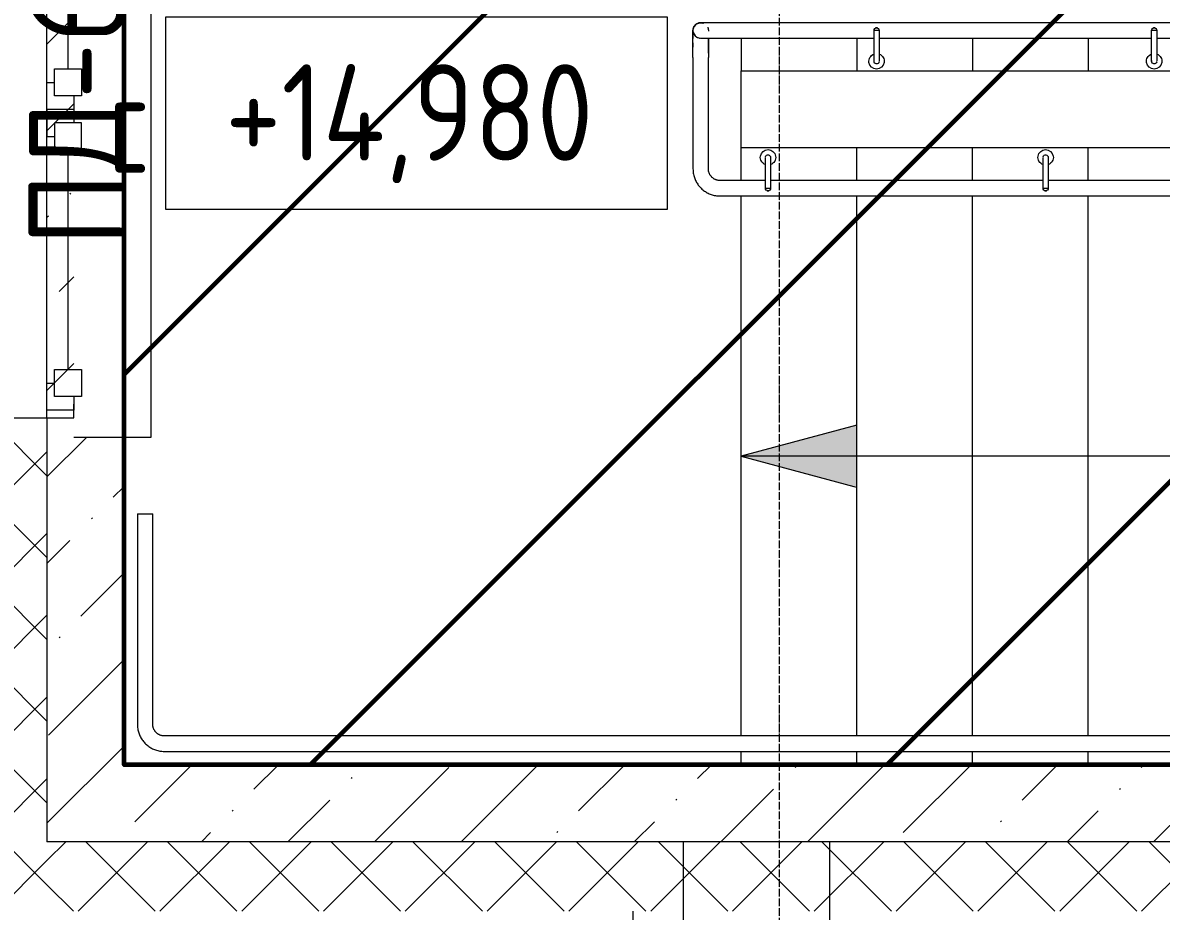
# Model space of a CAD drawing. Header units: millimetres. Extents: x -56773 to 323062, y -262288 to 76460.
# Drawn here: x -21553 to -18601, y -239489 to -237184 of the extents above; entities that cross this region are included whole.
import ezdxf

# ---------------------------------------------------------------- set-up
doc = ezdxf.new("R2010")
doc.units = ezdxf.units.MM
doc.linetypes.add('ADSK_Линия сетки', pattern=[25, 20, -2.5, 0, -2.5])
for name, color, linetype, lineweight in [('1.1) Шлифовка потолка', 5, 'Continuous', 60), ('_ Окна', 7, 'Continuous', 18), ('Аннотация', 7, 'Continuous', 20), ('Лестницы', 7, 'Continuous', 9), ('Марки окон', 7, 'Continuous', 20), ('Ограждение', 7, 'Continuous', 9), ('Окна', 7, 'Continuous', 9), ('Оси', 7, 'Continuous', 9), ('Отметки', 7, 'Continuous', 9), ('Стены внутренние', 7, 'Continuous', 18), ('Стены наружные', 7, 'Continuous', 18), ('Стены несущие', 7, 'Continuous', 30), ('Стены отделка', 7, 'Continuous', 30), ('Стены штриховка', 7, 'Continuous', 9), ('Стрелки вверх', 7, 'Continuous', 18)]:
    doc.layers.add(name, color=color, linetype=linetype, lineweight=lineweight)
doc.styles.add('GOST Common_2', font='', dxfattribs={"width": 0.9, "height": 250})
doc.styles.get('GOST Common_2').set_extended_font_data('GOST Common')
pattern_1 = [(45, (9.36, -250313.7), (84.1895, 308.69595), [396.875, -79.375, 3.353, -76.022])]
pattern_2 = [(45, (9.36, -250313.7), (-106.066, 106.066), []), (135, (9.36, -250313.7), (-106.066, -106.066), [])]

# ---------------------------------------------------------------- blocks, each defined once
blk = doc.blocks.new('ОКНО L03 _2СТ_RS - ОК-6_1600х1980h_лестничная клетка-3556673-Маркировочный 5-й')
at = {"layer": '_ Окна'}
for p, q in [((-838.1, 100), (-838.1, 30)), ((-838.1, 100), (-833.1, 100)), ((-818.1, 100), (-748.1, 100)), ((-818.1, 30), (-818.1, 100)), ((-748.1, 100), (-748.1, 80)), ((-108.1, 100), (-108.1, 80)), ((-38.1, 100), (-108.1, 100)), ((-38.1, 30), (-38.1, 100)), ((-38.1, 100), (31.9, 100)), ((-38.1, 30), (-38.1, 100)), ((31.9, 100), (31.9, 80)), ((671.9, 100), (671.9, 80)), ((741.9, 100), (671.9, 100)), ((741.9, 30), (741.9, 100)), ((761.9, 100), (756.9, 100)), ((761.9, 100), (761.9, 30)), ((-783.1, 10), (-783.1, 80)), ((-783.1, 80), (-713.1, 80)), ((-713.1, 80), (-713.1, 10)), ((-143.1, 80), (-143.1, 10)), ((-73.1, 80), (-143.1, 80)), ((-73.1, 10), (-73.1, 80)), ((-3.1, 10), (-3.1, 80)), ((-3.1, 80), (66.9, 80)), ((66.9, 80), (66.9, 10)), ((636.9, 80), (636.9, 10)), ((706.9, 80), (636.9, 80)), ((706.9, 10), (706.9, 80)), ((-838.1, 30), (-803.1, 30)), ((-783.1, 30), (-818.1, 30)), ((-713.1, 45), (-143.1, 45)), ((-38.1, 30), (-73.1, 30)), ((-3.1, 30), (-38.1, 30)), ((66.9, 45), (636.9, 45)), ((741.9, 30), (706.9, 30)), ((761.9, 30), (726.9, 30)), ((-713.1, 10), (-783.1, 10)), ((-143.1, 10), (-73.1, 10)), ((66.9, 10), (-3.1, 10)), ((636.9, 10), (706.9, 10))]:
    blk.add_line(p, q, dxfattribs=at)
blk = doc.blocks.new('Подоконник_ - ПД-6-3556680-Маркировочный 5-й')
at = {"layer": 'Окна'}
for p, q in [((-850, 0), (-850, -200)), ((850, -200), (850, 0)), ((-850, -200), (850, -200))]:
    blk.add_line(p, q, dxfattribs=at)
blk = doc.blocks.new('Отлив_ - ОЦC-V18-Маркировочный 5-й')
at = {"layer": 'Окна'}
for p, q in [((-800, 280), (-800, 0)), ((800, 280), (800, 0)), ((-800, 0), (800, 0))]:
    blk.add_line(p, q, dxfattribs=at)
blk = doc.blocks.new('Ограждение - D40 доп поручень 700-3273565-Маркировочный 5-й')
at = {"layer": 'Ограждение'}
for p, q in [((-26.7, 6.7), (-80, 6.7)), ((-80, -6.7), (-80, 6.7)), ((-80, -6.7), (-26.7, -6.7)), ((-26.7, -6.7), (-20, -6.7))]:
    blk.add_line(p, q, dxfattribs=at)
at = {"layer": 'Ограждение', "flags": 128}
for points in [[(-86.7, 0), (-86.7, 0.3), (-86.6, 0.5), (-86.6, 0.8), (-86.6, 1.1), (-86.5, 1.3), (-86.5, 1.6), (-86.4, 1.8), (-86.3, 2.1), (-86.2, 2.3), (-86.1, 2.6), (-86, 2.8), (-85.9, 3.1), (-85.8, 3.3)], [(0, 6.7), (0, 6.7), (-0.1, 6.7), (-0.2, 6.7), (-0.3, 6.7), (-0.5, 6.7), (-0.8, 6.7), (-1, 6.7), (-1.4, 6.7), (-1.7, 6.7), (-2.1, 6.7), (-2.5, 6.7), (-3, 6.7), (-3.5, 6.7), (-4.1, 6.7), (-4.7, 6.7), (-5.3, 6.7), (-5.9, 6.7), (-6.6, 6.7), (-7.3, 6.7), (-8.1, 6.7), (-8.9, 6.7), (-9.7, 6.7), (-10.5, 6.7), (-11.4, 6.7), (-12.3, 6.7), (-13.2, 6.7), (-14.1, 6.7), (-15, 6.7), (-16, 6.7), (-17, 6.7), (-18, 6.7), (-19, 6.7), (-20, 6.7), (-21.1, 6.7), (-22.1, 6.7), (-23.2, 6.7), (-24.2, 6.7), (-25.3, 6.7), (-26.4, 6.7), (-26.7, 6.7)], [(-85.9, -3.1), (-86, -2.9), (-86.1, -2.7), (-86.2, -2.4), (-86.3, -2.2), (-86.4, -1.9), (-86.5, -1.7), (-86.5, -1.4), (-86.6, -1.1), (-86.6, -0.9), (-86.6, -0.6), (-86.7, -0.3), (-86.7, -0.1), (-86.7, 0)], [(-26.7, -6.7), (-25.6, -6.7), (-24.5, -6.7), (-23.5, -6.7), (-22.4, -6.7), (-21.4, -6.7), (-20.3, -6.7), (-19.3, -6.7), (-18.3, -6.7), (-17.3, -6.7), (-16.3, -6.7), (-15.3, -6.7), (-14.4, -6.7), (-13.4, -6.7), (-12.5, -6.7), (-11.6, -6.7), (-10.7, -6.7), (-9.9, -6.7), (-9.1, -6.7), (-8.3, -6.7), (-7.5, -6.7), (-6.8, -6.7), (-6.1, -6.7), (-5.5, -6.7), (-4.8, -6.7), (-4.2, -6.7), (-3.7, -6.7), (-3.1, -6.7), (-2.7, -6.7), (-2.2, -6.7), (-1.8, -6.7), (-1.4, -6.7), (-1.1, -6.7), (-0.8, -6.7), (-0.6, -6.7), (-0.4, -6.7), (-0.2, -6.7), (-0.1, -6.7), (0, -6.7), (0, -6.7)]]:
    blk.add_lwpolyline(points, dxfattribs=at)
at = {"layer": 'Ограждение'}
for centre, radius, start, end in [((-80, 0), 6.67, 90, 180), ((0, 0), 20, 360, 160.3657), ((0, 0), 6.67, 90, 105), ((0, 0), 6.67, 285, 90), ((-80, 0), 6.67, 180, 270), ((0, 0), 20, 199.6343, 360)]:
    blk.add_arc(centre, radius, start, end, dxfattribs=at)
blk = doc.blocks.new('Ограждение - D40 доп поручень 700-3273567-Маркировочный 5-й')
at = {"layer": 'Ограждение'}
for p, q in [((-26.7, 6.7), (-80, 6.7)), ((-80, -6.7), (-80, 6.7)), ((-80, -6.7), (-26.7, -6.7)), ((-26.7, -6.7), (-20, -6.7))]:
    blk.add_line(p, q, dxfattribs=at)
at = {"layer": 'Ограждение', "flags": 128}
for points in [[(-86.7, 0), (-86.7, 0.3), (-86.6, 0.5), (-86.6, 0.8), (-86.6, 1.1), (-86.5, 1.3), (-86.5, 1.6), (-86.4, 1.8), (-86.3, 2.1), (-86.2, 2.3), (-86.1, 2.6), (-86, 2.8), (-85.9, 3.1), (-85.8, 3.3)], [(0, 6.7), (0, 6.7), (-0.1, 6.7), (-0.2, 6.7), (-0.3, 6.7), (-0.5, 6.7), (-0.8, 6.7), (-1, 6.7), (-1.4, 6.7), (-1.7, 6.7), (-2.1, 6.7), (-2.5, 6.7), (-3, 6.7), (-3.5, 6.7), (-4.1, 6.7), (-4.7, 6.7), (-5.3, 6.7), (-5.9, 6.7), (-6.6, 6.7), (-7.3, 6.7), (-8.1, 6.7), (-8.9, 6.7), (-9.7, 6.7), (-10.5, 6.7), (-11.4, 6.7), (-12.3, 6.7), (-13.2, 6.7), (-14.1, 6.7), (-15, 6.7), (-16, 6.7), (-17, 6.7), (-18, 6.7), (-19, 6.7), (-20, 6.7), (-21.1, 6.7), (-22.1, 6.7), (-23.2, 6.7), (-24.2, 6.7), (-25.3, 6.7), (-26.4, 6.7), (-26.7, 6.7)], [(-85.9, -3.1), (-86, -2.9), (-86.1, -2.7), (-86.2, -2.4), (-86.3, -2.2), (-86.4, -1.9), (-86.5, -1.7), (-86.5, -1.4), (-86.6, -1.1), (-86.6, -0.9), (-86.6, -0.6), (-86.7, -0.3), (-86.7, -0.1), (-86.7, 0)], [(-26.7, -6.7), (-25.6, -6.7), (-24.5, -6.7), (-23.5, -6.7), (-22.4, -6.7), (-21.4, -6.7), (-20.3, -6.7), (-19.3, -6.7), (-18.3, -6.7), (-17.3, -6.7), (-16.3, -6.7), (-15.3, -6.7), (-14.4, -6.7), (-13.4, -6.7), (-12.5, -6.7), (-11.6, -6.7), (-10.7, -6.7), (-9.9, -6.7), (-9.1, -6.7), (-8.3, -6.7), (-7.5, -6.7), (-6.8, -6.7), (-6.1, -6.7), (-5.5, -6.7), (-4.8, -6.7), (-4.2, -6.7), (-3.7, -6.7), (-3.1, -6.7), (-2.7, -6.7), (-2.2, -6.7), (-1.8, -6.7), (-1.4, -6.7), (-1.1, -6.7), (-0.8, -6.7), (-0.6, -6.7), (-0.4, -6.7), (-0.2, -6.7), (-0.1, -6.7), (0, -6.7), (0, -6.7)]]:
    blk.add_lwpolyline(points, dxfattribs=at)
at = {"layer": 'Ограждение'}
for centre, radius, start, end in [((-80, 0), 6.67, 90, 180), ((0, 0), 20, 360, 160.3657), ((0, 0), 6.67, 90, 105), ((0, 0), 6.67, 285, 90), ((-80, 0), 6.67, 180, 270), ((0, 0), 20, 199.6343, 360)]:
    blk.add_arc(centre, radius, start, end, dxfattribs=at)
blk = doc.blocks.new('Ограждение - D40 доп поручень 700-3273607-Маркировочный 5-й')
at = {"layer": 'Ограждение'}
for p, q in [((-26.7, 6.7), (-80, 6.7)), ((-80, -6.7), (-80, 6.7)), ((-80, -6.7), (-26.7, -6.7)), ((-26.7, -6.7), (-20, -6.7))]:
    blk.add_line(p, q, dxfattribs=at)
at = {"layer": 'Ограждение', "flags": 128}
for points in [[(-86.7, 0), (-86.7, 0.3), (-86.6, 0.5), (-86.6, 0.8), (-86.6, 1.1), (-86.5, 1.3), (-86.5, 1.6), (-86.4, 1.8), (-86.3, 2.1), (-86.2, 2.3), (-86.1, 2.6), (-86, 2.8), (-85.9, 3.1), (-85.8, 3.3)], [(-85.9, -3.1), (-86, -2.9), (-86.1, -2.7), (-86.2, -2.4), (-86.3, -2.2), (-86.4, -1.9), (-86.5, -1.7), (-86.5, -1.4), (-86.6, -1.1), (-86.6, -0.9), (-86.6, -0.6), (-86.7, -0.3), (-86.7, -0.1), (-86.7, 0)], [(0, 6.7), (0, 6.7), (-0.1, 6.7), (-0.2, 6.7), (-0.3, 6.7), (-0.5, 6.7), (-0.8, 6.7), (-1, 6.7), (-1.4, 6.7), (-1.7, 6.7), (-2.1, 6.7), (-2.5, 6.7), (-3, 6.7), (-3.5, 6.7), (-4.1, 6.7), (-4.7, 6.7), (-5.3, 6.7), (-5.9, 6.7), (-6.6, 6.7), (-7.3, 6.7), (-8.1, 6.7), (-8.9, 6.7), (-9.7, 6.7), (-10.5, 6.7), (-11.4, 6.7), (-12.3, 6.7), (-13.2, 6.7), (-14.1, 6.7), (-15, 6.7), (-16, 6.7), (-17, 6.7), (-18, 6.7), (-19, 6.7), (-20, 6.7), (-21.1, 6.7), (-22.1, 6.7), (-23.2, 6.7), (-24.2, 6.7), (-25.3, 6.7), (-26.4, 6.7), (-26.7, 6.7)], [(-26.7, -6.7), (-25.6, -6.7), (-24.5, -6.7), (-23.5, -6.7), (-22.4, -6.7), (-21.4, -6.7), (-20.3, -6.7), (-19.3, -6.7), (-18.3, -6.7), (-17.3, -6.7), (-16.3, -6.7), (-15.3, -6.7), (-14.4, -6.7), (-13.4, -6.7), (-12.5, -6.7), (-11.6, -6.7), (-10.7, -6.7), (-9.9, -6.7), (-9.1, -6.7), (-8.3, -6.7), (-7.5, -6.7), (-6.8, -6.7), (-6.1, -6.7), (-5.5, -6.7), (-4.8, -6.7), (-4.2, -6.7), (-3.7, -6.7), (-3.1, -6.7), (-2.7, -6.7), (-2.2, -6.7), (-1.8, -6.7), (-1.4, -6.7), (-1.1, -6.7), (-0.8, -6.7), (-0.6, -6.7), (-0.4, -6.7), (-0.2, -6.7), (-0.1, -6.7), (0, -6.7), (0, -6.7)]]:
    blk.add_lwpolyline(points, dxfattribs=at)
at = {"layer": 'Ограждение'}
for centre, radius, start, end in [((-80, 0), 6.67, 90, 180), ((0, 0), 20, 360, 160.3657), ((0, 0), 6.67, 90, 105), ((0, 0), 6.67, 285, 90), ((-80, 0), 6.67, 180, 270), ((0, 0), 20, 199.6343, 360)]:
    blk.add_arc(centre, radius, start, end, dxfattribs=at)
blk = doc.blocks.new('Ограждение - D40 доп поручень 700-3273609-Маркировочный 5-й')
at = {"layer": 'Ограждение'}
for p, q in [((-26.7, 6.7), (-80, 6.7)), ((-80, -6.7), (-80, 6.7)), ((-80, -6.7), (-26.7, -6.7)), ((-26.7, -6.7), (-20, -6.7))]:
    blk.add_line(p, q, dxfattribs=at)
at = {"layer": 'Ограждение', "flags": 128}
for points in [[(-86.7, 0), (-86.7, 0.3), (-86.6, 0.5), (-86.6, 0.8), (-86.6, 1.1), (-86.5, 1.3), (-86.5, 1.6), (-86.4, 1.8), (-86.3, 2.1), (-86.2, 2.3), (-86.1, 2.6), (-86, 2.8), (-85.9, 3.1), (-85.8, 3.3)], [(0, 6.7), (0, 6.7), (-0.1, 6.7), (-0.2, 6.7), (-0.3, 6.7), (-0.5, 6.7), (-0.8, 6.7), (-1, 6.7), (-1.4, 6.7), (-1.7, 6.7), (-2.1, 6.7), (-2.5, 6.7), (-3, 6.7), (-3.5, 6.7), (-4.1, 6.7), (-4.7, 6.7), (-5.3, 6.7), (-5.9, 6.7), (-6.6, 6.7), (-7.3, 6.7), (-8.1, 6.7), (-8.9, 6.7), (-9.7, 6.7), (-10.5, 6.7), (-11.4, 6.7), (-12.3, 6.7), (-13.2, 6.7), (-14.1, 6.7), (-15, 6.7), (-16, 6.7), (-17, 6.7), (-18, 6.7), (-19, 6.7), (-20, 6.7), (-21.1, 6.7), (-22.1, 6.7), (-23.2, 6.7), (-24.2, 6.7), (-25.3, 6.7), (-26.4, 6.7), (-26.7, 6.7)], [(-85.9, -3.1), (-86, -2.9), (-86.1, -2.7), (-86.2, -2.4), (-86.3, -2.2), (-86.4, -1.9), (-86.5, -1.7), (-86.5, -1.4), (-86.6, -1.1), (-86.6, -0.9), (-86.6, -0.6), (-86.7, -0.3), (-86.7, -0.1), (-86.7, 0)], [(-26.7, -6.7), (-25.6, -6.7), (-24.5, -6.7), (-23.5, -6.7), (-22.4, -6.7), (-21.4, -6.7), (-20.3, -6.7), (-19.3, -6.7), (-18.3, -6.7), (-17.3, -6.7), (-16.3, -6.7), (-15.3, -6.7), (-14.4, -6.7), (-13.4, -6.7), (-12.5, -6.7), (-11.6, -6.7), (-10.7, -6.7), (-9.9, -6.7), (-9.1, -6.7), (-8.3, -6.7), (-7.5, -6.7), (-6.8, -6.7), (-6.1, -6.7), (-5.5, -6.7), (-4.8, -6.7), (-4.2, -6.7), (-3.7, -6.7), (-3.1, -6.7), (-2.7, -6.7), (-2.2, -6.7), (-1.8, -6.7), (-1.4, -6.7), (-1.1, -6.7), (-0.8, -6.7), (-0.6, -6.7), (-0.4, -6.7), (-0.2, -6.7), (-0.1, -6.7), (0, -6.7), (0, -6.7)]]:
    blk.add_lwpolyline(points, dxfattribs=at)
at = {"layer": 'Ограждение'}
for centre, radius, start, end in [((-80, 0), 6.67, 90, 180), ((0, 0), 20, 360, 160.3657), ((0, 0), 6.67, 90, 105), ((0, 0), 6.67, 285, 90), ((-80, 0), 6.67, 180, 270), ((0, 0), 20, 199.6343, 360)]:
    blk.add_arc(centre, radius, start, end, dxfattribs=at)
blk = doc.blocks.new('Ограждение - Ограждение-3273453-Маркировочный 5-й')
at = {"extrusion": (0, 0, -1), "zscale": -1}
for name, p, rotation in [('Ограждение - D40 доп поручень 700-3273607-Маркировочный 5-й', (19348.4, 13029.6), 270.0000000000002), ('Ограждение - D40 доп поручень 700-3273609-Маркировочный 5-й', (18628.4, 13029.6), 270.0000000000002), ('Ограждение - D40 доп поручень 700-3273567-Маркировочный 5-й', (19630, 12780.4), 90.00000000000021), ('Ограждение - D40 доп поручень 700-3273565-Маркировочный 5-й', (18910, 12780.4), 90.00000000000021)]:
    blk.add_blockref(name, p, dxfattribs=dict(at, rotation=rotation))
blk = doc.blocks.new('Тип верхнего поручня - Верхний поручень_Внутренний_-3273469-Маркировочный 5-й')
at = {"layer": 'Ограждение'}
for p, q in [((-16218.3, 13129.6), (-19789.4, 13129.6)), ((-19789.4, 13089.6), (-19354.8, 13089.6)), ((-19342, 13089.6), (-18634.8, 13089.6)), ((-18622, 13089.6), (-17914.8, 13089.6)), ((-19824.6, 13039.6), (-19824.6, 12750.4)), ((-19784.6, 12750.4), (-19784.6, 13039.6)), ((-19713.2, 12720.4), (-19754.6, 12720.4)), ((-19636.4, 12720.4), (-19698.4, 12720.4)), ((-18916.4, 12720.4), (-19623.6, 12720.4)), ((-18196.4, 12720.4), (-18903.6, 12720.4)), ((-19754.6, 12680.4), (-19713.2, 12680.4)), ((-19698.4, 12680.4), (-16121.3, 12680.4))]:
    blk.add_line(p, q, dxfattribs=at)
at = {"layer": 'Ограждение', "flags": 128}
for points in [[(-19824.6, 13109.6), (-19824.6, 13110.4), (-19824.5, 13111.2), (-19824.5, 13112), (-19824.3, 13112.8), (-19824.2, 13113.5), (-19824, 13114.3), (-19823.8, 13115.1), (-19823.6, 13115.9), (-19823.3, 13116.6), (-19823, 13117.4), (-19822.7, 13118.1), (-19822.3, 13118.8), (-19822, 13119.5), (-19821.5, 13120.2), (-19821.1, 13120.9), (-19820.6, 13121.5), (-19820.2, 13122.1), (-19819.6, 13122.8), (-19819.1, 13123.3), (-19818.5, 13123.9), (-19817.9, 13124.5), (-19817.3, 13125), (-19816.7, 13125.5), (-19816.1, 13126), (-19815.4, 13126.4), (-19814.7, 13126.8), (-19814, 13127.2), (-19813.3, 13127.6), (-19812.6, 13127.9), (-19811.8, 13128.2), (-19811.1, 13128.5), (-19810.3, 13128.7), (-19809.6, 13128.9), (-19808.8, 13129.1), (-19808, 13129.3), (-19807.2, 13129.4), (-19806.4, 13129.5), (-19805.6, 13129.5), (-19804.8, 13129.6), (-19804, 13129.6), (-19803.2, 13129.5), (-19802.4, 13129.4), (-19801.6, 13129.3), (-19800.8, 13129.2), (-19800.1, 13129), (-19799.3, 13128.8), (-19798.5, 13128.6), (-19797.8, 13128.4), (-19797, 13128.1)], [(-19824.6, 13039.6), (-19824.6, 13042.4), (-19824.6, 13045.2), (-19824.6, 13047.9), (-19824.6, 13050.7), (-19824.6, 13053.5), (-19824.6, 13056.2), (-19824.6, 13058.9), (-19824.6, 13061.6), (-19824.6, 13064.2), (-19824.6, 13066.8), (-19824.6, 13069.4), (-19824.6, 13071.9), (-19824.6, 13074.4), (-19824.6, 13076.8), (-19824.6, 13079.1), (-19824.6, 13081.4), (-19824.6, 13083.6), (-19824.6, 13085.7), (-19824.6, 13087.8), (-19824.6, 13089.8), (-19824.6, 13091.7), (-19824.6, 13093.5), (-19824.6, 13095.3), (-19824.6, 13096.9), (-19824.6, 13098.5), (-19824.6, 13099.9), (-19824.6, 13101.3), (-19824.6, 13102.6), (-19824.6, 13103.7), (-19824.6, 13104.8), (-19824.6, 13105.8), (-19824.6, 13106.6), (-19824.6, 13107.4), (-19824.6, 13108), (-19824.6, 13108.6), (-19824.6, 13109), (-19824.6, 13109.3), (-19824.6, 13109.5), (-19824.6, 13109.6), (-19824.6, 13109.6)], [(-19789.4, 13129.6), (-19790.4, 13129.6), (-19791.4, 13129.6), (-19792.4, 13129.6), (-19793.4, 13129.6), (-19794.3, 13129.6), (-19795.2, 13129.6), (-19796, 13129.6), (-19796.8, 13129.6), (-19797.6, 13129.6), (-19798.4, 13129.6), (-19799.1, 13129.6), (-19799.8, 13129.6), (-19800.4, 13129.6), (-19801, 13129.6), (-19801.5, 13129.6), (-19802.1, 13129.6), (-19802.5, 13129.6), (-19802.9, 13129.6), (-19803.3, 13129.6), (-19803.6, 13129.6), (-19803.9, 13129.6), (-19804.1, 13129.6), (-19804.3, 13129.6), (-19804.5, 13129.6), (-19804.6, 13129.6), (-19804.6, 13129.6), (-19804.6, 13129.6)], [(-19786.4, 13117.8), (-19786, 13117), (-19785.8, 13116.3), (-19785.5, 13115.5), (-19785.3, 13114.7), (-19785.1, 13114), (-19784.9, 13113.2), (-19784.8, 13112.4), (-19784.7, 13111.6), (-19784.6, 13110.8), (-19784.6, 13110)], [(-19784.6, 13109.5), (-19784.6, 13109.3), (-19784.6, 13109.1), (-19784.6, 13108.7), (-19784.6, 13108.2), (-19784.6, 13107.6)], [(-19804.6, 13089.6), (-19804.6, 13089.6), (-19804.5, 13089.6), (-19804.4, 13089.6), (-19804.2, 13089.6), (-19804, 13089.6), (-19803.7, 13089.6), (-19803.4, 13089.6), (-19803.1, 13089.6), (-19802.7, 13089.6), (-19802.2, 13089.6), (-19801.7, 13089.6), (-19801.2, 13089.6), (-19800.6, 13089.6), (-19800, 13089.6), (-19799.4, 13089.6), (-19798.7, 13089.6), (-19797.9, 13089.6), (-19797.2, 13089.6), (-19796.3, 13089.6), (-19795.5, 13089.6), (-19794.6, 13089.6), (-19793.7, 13089.6), (-19792.8, 13089.6), (-19791.8, 13089.6), (-19790.8, 13089.6), (-19789.8, 13089.6), (-19789.4, 13089.6)], [(-19784.6, 13089.6), (-19784.6, 13088.3), (-19784.6, 13086.3), (-19784.6, 13084.2), (-19784.6, 13082), (-19784.6, 13079.7), (-19784.6, 13077.4), (-19784.6, 13075), (-19784.6, 13072.6), (-19784.6, 13070.1), (-19784.6, 13067.5), (-19784.6, 13064.9), (-19784.6, 13062.3), (-19784.6, 13059.6), (-19784.6, 13056.9), (-19784.6, 13054.2), (-19784.6, 13051.5), (-19784.6, 13048.7), (-19784.6, 13045.9), (-19784.6, 13043.1), (-19784.6, 13040.3), (-19784.6, 13039.6)], [(-19824.6, 12750.4), (-19824.5, 12747.6), (-19824.4, 12744.8), (-19824.1, 12742), (-19823.7, 12739.2), (-19823.2, 12736.5), (-19822.6, 12733.7), (-19821.9, 12731), (-19821, 12728.3), (-19820.1, 12725.7), (-19819.1, 12723.1), (-19817.9, 12720.6), (-19816.7, 12718), (-19815.3, 12715.6), (-19813.9, 12713.2), (-19812.4, 12710.8), (-19810.7, 12708.6), (-19809, 12706.4), (-19807.2, 12704.2), (-19805.3, 12702.1), (-19803.4, 12700.2), (-19801.3, 12698.2), (-19799.2, 12696.4), (-19797, 12694.7), (-19794.7, 12693), (-19792.4, 12691.5), (-19790, 12690), (-19787.6, 12688.6), (-19785.1, 12687.4), (-19782.6, 12686.2), (-19780, 12685.1), (-19777.3, 12684.2), (-19774.7, 12683.3), (-19772, 12682.6), (-19769.2, 12681.9), (-19766.5, 12681.4), (-19763.7, 12681), (-19760.9, 12680.7), (-19758.2, 12680.5), (-19755.4, 12680.4), (-19754.6, 12680.4)], [(-19754.6, 12720.4), (-19755.8, 12720.4), (-19757, 12720.5), (-19758.2, 12720.6), (-19759.4, 12720.8), (-19760.6, 12721), (-19761.7, 12721.2), (-19762.9, 12721.5), (-19764, 12721.9), (-19765.2, 12722.3), (-19766.3, 12722.7), (-19767.4, 12723.2), (-19768.5, 12723.8), (-19769.5, 12724.3), (-19770.5, 12725), (-19771.5, 12725.6), (-19772.5, 12726.3), (-19773.5, 12727), (-19774.4, 12727.8), (-19775.3, 12728.6), (-19776.1, 12729.5), (-19776.9, 12730.3), (-19777.7, 12731.3), (-19778.5, 12732.2), (-19779.2, 12733.2), (-19779.8, 12734.2), (-19780.5, 12735.2), (-19781.1, 12736.2), (-19781.6, 12737.3), (-19782.1, 12738.4), (-19782.6, 12739.5), (-19783, 12740.6), (-19783.3, 12741.8), (-19783.7, 12742.9), (-19783.9, 12744.1), (-19784.2, 12745.3), (-19784.3, 12746.5), (-19784.5, 12747.6), (-19784.6, 12748.8), (-19784.6, 12750), (-19784.6, 12750.4)], [(-19698.4, 12720.4), (-19699.4, 12720.4), (-19700.5, 12720.4), (-19701.6, 12720.4), (-19702.7, 12720.4), (-19703.9, 12720.4), (-19705, 12720.4), (-19706.2, 12720.4), (-19707.4, 12720.4), (-19708.5, 12720.4), (-19709.7, 12720.4), (-19710.9, 12720.4), (-19712.1, 12720.4), (-19713.2, 12720.4)], [(-19713.2, 12680.4), (-19712, 12680.4), (-19710.8, 12680.4), (-19709.6, 12680.4), (-19708.4, 12680.4), (-19707.2, 12680.4), (-19706.1, 12680.4), (-19704.9, 12680.4), (-19703.7, 12680.4), (-19702.6, 12680.4), (-19701.5, 12680.4), (-19700.4, 12680.4), (-19699.3, 12680.4), (-19698.4, 12680.4)]]:
    blk.add_lwpolyline(points, dxfattribs=at)
at = {"layer": 'Ограждение'}
for start, end in [(150, 270), (171.6628, 180), (180, 188.9189), (150, 170.0063), (90, 147.9753), (130.7288, 148.0407), (113.3099, 126.6713), (81.8551, 110.2323), (96.6424, 100), (83.6587, 90), (80, 83.356), (195, 278.1453), (260, 263.356), (270, 276.3439), (276.6424, 280)]:
    blk.add_arc((-19804.6, 13109.6), 20, start, end, dxfattribs=at)
blk = doc.blocks.new('Тип перил - Перила_Внутренний_-3273494-Маркировочный 5-й')
at = {"layer": 'Ограждение'}
for p, q in [((-19824.6, 13109.6), (-19824.6, 13089.1)), ((-19789.4, 13129.6), (-19804.6, 13129.6)), ((-19784.6, 13050.4), (-19784.6, 13089.6)), ((-19824.6, 13077.7), (-19824.6, 13066.4))]:
    blk.add_line(p, q, dxfattribs=at)
at = {"layer": 'Ограждение', "flags": 128}
for points in [[(-19824.6, 12750.4), (-19824.5, 12747.6), (-19824.4, 12744.8), (-19824.1, 12742), (-19823.7, 12739.2), (-19823.2, 12736.5), (-19822.6, 12733.7), (-19821.9, 12731), (-19821, 12728.3), (-19820.1, 12725.7), (-19819.1, 12723.1)], [(-19818.7, 12722.2), (-19817.9, 12720.6), (-19816.7, 12718), (-19815.3, 12715.6), (-19813.9, 12713.2), (-19812.4, 12710.8), (-19810.7, 12708.6), (-19809, 12706.4), (-19807.2, 12704.2), (-19805.3, 12702.1), (-19803.4, 12700.2), (-19801.3, 12698.2), (-19799.2, 12696.4), (-19797, 12694.7), (-19794.7, 12693), (-19792.4, 12691.5), (-19790, 12690), (-19787.6, 12688.6), (-19785.1, 12687.4), (-19782.6, 12686.2), (-19780, 12685.1), (-19777.3, 12684.2), (-19774.7, 12683.3), (-19772, 12682.6), (-19769.2, 12681.9), (-19766.5, 12681.4), (-19763.7, 12681), (-19760.9, 12680.7), (-19758.2, 12680.5), (-19755.4, 12680.4)], [(-19698.4, 12720.4), (-19699.4, 12720.4), (-19700.5, 12720.4), (-19701.6, 12720.4), (-19702.7, 12720.4), (-19703.9, 12720.4), (-19705, 12720.4), (-19706.2, 12720.4), (-19707.4, 12720.4), (-19708.5, 12720.4), (-19709.7, 12720.4), (-19710.9, 12720.4), (-19712.1, 12720.4)], [(-19713.2, 12680.4), (-19712, 12680.4), (-19710.8, 12680.4), (-19709.6, 12680.4), (-19708.4, 12680.4), (-19707.2, 12680.4), (-19706.1, 12680.4), (-19704.9, 12680.4), (-19703.7, 12680.4), (-19702.6, 12680.4), (-19701.5, 12680.4), (-19700.4, 12680.4), (-19699.3, 12680.4), (-19698.4, 12680.4)]]:
    blk.add_lwpolyline(points, dxfattribs=at)
blk = doc.blocks.new('Тип перил - Перила_Внутренний_-3273837-Маркировочный 5-й')
at = {"layer": 'Ограждение'}
for p, q in [((-21265.4, 11855.9), (-21265.4, 11309.6)), ((-21265.4, 11855.9), (-21225.4, 11855.9)), ((-21225.4, 11309.6), (-21225.4, 11855.9)), ((-19713.2, 11279.6), (-21195.4, 11279.6)), ((-15800, 11279.6), (-19698.4, 11279.6)), ((-21195.4, 11239.6), (-19713.2, 11239.6)), ((-19698.4, 11239.6), (-15800, 11239.6))]:
    blk.add_line(p, q, dxfattribs=at)
at = {"layer": 'Ограждение', "flags": 128}
for points in [[(-21265.4, 11309.6), (-21265.3, 11306.8), (-21265.2, 11304), (-21264.9, 11301.2), (-21264.5, 11298.4), (-21264, 11295.7), (-21263.4, 11292.9), (-21262.7, 11290.2), (-21261.8, 11287.5), (-21260.9, 11284.9), (-21259.9, 11282.3), (-21258.7, 11279.8), (-21257.5, 11277.2), (-21256.1, 11274.8), (-21254.7, 11272.4), (-21253.2, 11270), (-21251.5, 11267.8), (-21249.8, 11265.6), (-21248, 11263.4), (-21246.1, 11261.3), (-21244.2, 11259.4), (-21242.1, 11257.4), (-21240, 11255.6), (-21237.8, 11253.9), (-21235.5, 11252.2), (-21233.2, 11250.7), (-21230.8, 11249.2), (-21228.4, 11247.8), (-21225.9, 11246.6), (-21223.4, 11245.4), (-21220.8, 11244.3), (-21218.1, 11243.4), (-21215.5, 11242.5), (-21212.8, 11241.8), (-21210, 11241.1), (-21207.3, 11240.6), (-21204.5, 11240.2), (-21201.7, 11239.9), (-21199, 11239.7), (-21196.2, 11239.6), (-21195.4, 11239.6)], [(-21195.4, 11279.6), (-21196.6, 11279.6), (-21197.8, 11279.7), (-21199, 11279.8), (-21200.2, 11280), (-21201.4, 11280.2), (-21202.5, 11280.4), (-21203.7, 11280.7), (-21204.8, 11281.1), (-21206, 11281.5), (-21207.1, 11281.9), (-21208.2, 11282.4), (-21209.3, 11283), (-21210.3, 11283.5), (-21211.3, 11284.2), (-21212.3, 11284.8), (-21213.3, 11285.5), (-21214.3, 11286.2), (-21215.2, 11287), (-21216.1, 11287.8), (-21216.9, 11288.7), (-21217.7, 11289.5), (-21218.5, 11290.5), (-21219.3, 11291.4), (-21220, 11292.4), (-21220.6, 11293.4), (-21221.3, 11294.4), (-21221.9, 11295.4), (-21222.4, 11296.5), (-21222.9, 11297.6), (-21223.4, 11298.7), (-21223.8, 11299.8), (-21224.1, 11301), (-21224.5, 11302.1), (-21224.7, 11303.3), (-21225, 11304.5), (-21225.1, 11305.7), (-21225.3, 11306.8), (-21225.4, 11308), (-21225.4, 11309.2), (-21225.4, 11309.6)], [(-19698.4, 11279.6), (-19699.4, 11279.6), (-19700.5, 11279.6), (-19701.6, 11279.6), (-19702.7, 11279.6), (-19703.9, 11279.6), (-19705, 11279.6), (-19706.2, 11279.6), (-19707.4, 11279.6), (-19708.5, 11279.6), (-19709.7, 11279.6), (-19710.9, 11279.6), (-19712.1, 11279.6), (-19713.2, 11279.6)], [(-19713.2, 11239.6), (-19712, 11239.6), (-19710.8, 11239.6), (-19709.6, 11239.6), (-19708.4, 11239.6), (-19707.2, 11239.6), (-19706.1, 11239.6), (-19704.9, 11239.6), (-19703.7, 11239.6), (-19702.6, 11239.6), (-19701.5, 11239.6), (-19700.4, 11239.6), (-19699.3, 11239.6), (-19698.4, 11239.6)]]:
    blk.add_lwpolyline(points, dxfattribs=at)
blk = doc.blocks.new('Тип перил - Перила_Внутренний_-3274079-Маркировочный 5-й')
at = {"layer": 'Ограждение', "flags": 128}
for points in [[(-21265.4, 11309.6), (-21265.3, 11306.8), (-21265.2, 11304), (-21264.9, 11301.2), (-21264.5, 11298.4), (-21264, 11295.7), (-21263.4, 11292.9), (-21262.7, 11290.2), (-21261.8, 11287.5), (-21260.9, 11284.9), (-21259.9, 11282.3), (-21258.7, 11279.8), (-21257.5, 11277.2), (-21256.1, 11274.8), (-21254.7, 11272.4), (-21253.2, 11270), (-21251.5, 11267.8), (-21249.8, 11265.6), (-21248, 11263.4), (-21246.1, 11261.3), (-21244.2, 11259.4), (-21242.1, 11257.4), (-21240, 11255.6), (-21237.8, 11253.9), (-21235.5, 11252.2), (-21233.2, 11250.7), (-21230.8, 11249.2), (-21228.4, 11247.8), (-21225.9, 11246.6), (-21223.4, 11245.4), (-21220.8, 11244.3), (-21218.1, 11243.4), (-21215.5, 11242.5), (-21212.8, 11241.8), (-21210, 11241.1), (-21207.3, 11240.6), (-21204.5, 11240.2), (-21201.7, 11239.9), (-21199, 11239.7), (-21196.2, 11239.6)], [(-19698.4, 11279.6), (-19699.4, 11279.6), (-19700.5, 11279.6), (-19701.6, 11279.6), (-19702.7, 11279.6), (-19703.9, 11279.6), (-19705, 11279.6), (-19706.2, 11279.6), (-19707.4, 11279.6), (-19708.5, 11279.6), (-19709.7, 11279.6), (-19710.9, 11279.6), (-19712.1, 11279.6)], [(-19713.2, 11239.6), (-19712, 11239.6), (-19710.8, 11239.6), (-19709.6, 11239.6), (-19708.4, 11239.6), (-19707.2, 11239.6), (-19706.1, 11239.6), (-19704.9, 11239.6), (-19703.7, 11239.6), (-19702.6, 11239.6), (-19701.5, 11239.6), (-19700.4, 11239.6), (-19699.3, 11239.6), (-19698.4, 11239.6)]]:
    blk.add_lwpolyline(points, dxfattribs=at)
blk = doc.blocks.new('Высотные отметки - Рамка-12095-Маркировочный 5-й')
at = {"layer": 'Аннотация', "lineweight": 20}
for p, q in [((-6.5, 0), (-6.5, 5)), ((-6.5, 5), (6.5, 5)), ((6.5, 5), (6.5, 0)), ((6.5, 0), (-6.5, 0))]:
    blk.add_line(p, q, dxfattribs=at)

msp = doc.modelspace()

# ---------------------------------------------------------------- hatches: boundary and pattern name
at = {"layer": '1.1) Шлифовка потолка', "transparency": 33554687}
h = msp.add_hatch(dxfattribs=at)
h.set_pattern_fill('ANSI31', color=5, scale=333)
h.paths.add_polyline_path([(-21290.6385, -235708.7359), (-13090.6385, -235708.7359), (-13090.6385, -239108.7359), (-21290.6385, -239108.7359)])
at = {"layer": 'Стены наружные', "lineweight": 9}
h = msp.add_hatch(dxfattribs=at)
h.set_pattern_fill('FP_4', color=256, style=0, pattern_type=2)
h.set_pattern_definition(pattern_2)
h.paths.add_polyline_path([(-21564.3503, -239488.7359), (-21490.6385, -239488.7359), (-21490.6385, -238457.8267), (-21670.6385, -238457.8267), (-21670.6385, -239488.7359)])
h.paths.add_polyline_path([(-21490.6385, -236395.9282), (-21490.6385, -235508.7359), (-21670.6385, -235508.7359), (-21670.6385, -236395.9282), (-21564.3503, -236395.9282)])
h = msp.add_hatch(dxfattribs=at)
h.set_pattern_fill('FP_2', color=256, style=0, pattern_type=2)
h.set_pattern_definition(pattern_1)
h.paths.add_polyline_path([(-21490.6385, -239308.7359), (-21290.6385, -239308.7359), (-21290.6385, -238457.8267), (-21490.6385, -238457.8267), (-21490.6385, -239262.6289)])
h.paths.add_polyline_path([(-21383.8611, -236395.9282), (-21290.6385, -236395.9282), (-21290.6385, -235708.7359), (-21490.6385, -235708.7359), (-21490.6385, -236395.9282)])
h = msp.add_hatch(dxfattribs=at)
h.set_pattern_fill('FP_4', color=256, style=0, pattern_type=2)
h.set_pattern_definition(pattern_2)
h.paths.add_polyline_path([(-21564.3503, -238457.8267), (-21490.6385, -238457.8267), (-21490.6385, -238208.7359), (-21670.6385, -238208.7359), (-21670.6385, -238457.8267)])
h.paths.add_polyline_path([(-21490.6385, -236608.7359), (-21490.6385, -236395.9282), (-21670.6385, -236395.9282), (-21670.6385, -236608.7359), (-21564.3503, -236608.7359)])
h = msp.add_hatch(dxfattribs=at)
h.set_pattern_fill('FP_3', color=256, style=0, pattern_type=2)
h.set_pattern_definition([(45, (9.36, -250313.7), (84.1903, 308.6967), [396.875, -79.375, 3.353, -76.022])])
h.paths.add_polyline_path([(-21383.8611, -238457.8267), (-21290.6385, -238457.8267), (-21290.6385, -238258.7359), (-21420.6385, -238258.7359), (-21420.6385, -236558.7359), (-21290.6385, -236558.7359), (-21290.6385, -236395.9282), (-21490.6385, -236395.9282), (-21490.6385, -238457.8267)])
h = msp.add_hatch(dxfattribs=at)
h.set_pattern_fill('FP_2', color=256, style=0, pattern_type=2)
h.set_pattern_definition(pattern_1)
h.paths.add_polyline_path([(-13090.6385, -239308.7359), (-13090.6385, -239108.7359), (-21290.6385, -239108.7359), (-21290.6385, -239308.7359), (-14315.2247, -239308.7359), (-14313.575, -239299.3402), (-14310.1828, -239293.4909), (-14305.3726, -239288.7995), (-14299.9045, -239285.7457), (-14295.2757, -239284.3464), (-14290.6385, -239283.7359), (-14281.3477, -239285.7559), (-14275.7969, -239288.8821), (-14271.186, -239293.3713), (-14267.7176, -239299.3026), (-14266.3801, -239303.8945), (-14265.6385, -239308.7359), (-13615.2247, -239308.7359), (-13613.575, -239299.3402), (-13610.1828, -239293.4909), (-13605.3726, -239288.7995), (-13599.9045, -239285.7457), (-13595.2757, -239284.3464), (-13590.4769, -239283.7572), (-13581.3477, -239285.7559), (-13575.7969, -239288.8821), (-13571.186, -239293.3713), (-13567.7176, -239299.3026), (-13566.3801, -239303.8945), (-13565.6385, -239308.7359), (-13261.8473, -239308.7359)])
h = msp.add_hatch(dxfattribs=at)
h.set_pattern_fill('FP_4', color=256, style=0, pattern_type=2)
h.set_pattern_definition(pattern_2)
h.paths.add_polyline_path([(-21490.6385, -239488.7359), (-14315.6385, -239488.7359), (-14315.6385, -239308.7359), (-21490.6385, -239308.7359)])
h.paths.add_polyline_path([(-12710.6385, -239488.7359), (-12710.6385, -239308.7359), (-13565.6385, -239308.7359), (-13565.6109, -239488.7359), (-12900.869, -239488.7359)])
h.paths.add_polyline_path([(-14254.5379, -239488.7359), (-13615.6385, -239488.7359), (-13615.6385, -239455.7359), (-14265.6385, -239455.7359), (-14265.6385, -239488.7359), (-14262.9643, -239488.7359)])
h.paths.add_polyline_path([(-14254.5379, -239425.7359), (-13615.6385, -239425.7359), (-13615.6385, -239363.7359), (-14265.6385, -239363.7359), (-14265.6385, -239425.7359)])
h.paths.add_polyline_path([(-13615.6385, -239333.7359), (-13615.6385, -239308.7359), (-14265.6385, -239308.7359), (-14265.6385, -239333.7359), (-13622.8257, -239333.7359)])
at = {"layer": 'Стрелки вверх'}
msp.add_hatch(color=256, dxfattribs=at).paths.add_polyline_path([(-19390.6385, -238389.1206), (-19390.6385, -238228.3511), (-19690.6385, -238308.7359), (-19398.48, -238387.0195)])

# ---------------------------------------------------------------- linework, layer by layer
at = {"layer": '1.1) Шлифовка потолка'}
msp.add_lwpolyline([(-21290.6385, -235708.7359), (-13090.6385, -235708.7359), (-13090.6385, -239108.7359), (-21290.6385, -239108.7359)], close=True, dxfattribs=at)
at = {"layer": 'Лестницы'}
for p, q in [((-19690.6385, -237224.1359), (-19690.6385, -237308.7359)), ((-19690.6385, -237224.1359), (-19690.6385, -237308.7359)), ((-19390.6385, -237224.1359), (-19390.6385, -237308.7359)), ((-19390.6385, -237224.1359), (-19390.6385, -237308.7359)), ((-19090.6385, -237224.1359), (-19090.6385, -237308.7359)), ((-19090.6385, -237224.1359), (-19090.6385, -237308.7359)), ((-18790.6385, -237224.1359), (-18790.6385, -237308.7359)), ((-18790.6385, -237224.1359), (-18790.6385, -237308.7359)), ((-19690.6385, -237508.7359), (-19690.6385, -237308.7359)), ((-19690.6385, -237308.7359), (-19390.6385, -237308.7359)), ((-19390.6385, -237308.7359), (-19090.6385, -237308.7359)), ((-19090.6385, -237308.7359), (-18790.6385, -237308.7359)), ((-18790.6385, -237308.7359), (-18490.6385, -237308.7359)), ((-19690.6385, -237593.8766), (-19690.6385, -237508.7359)), ((-19390.6385, -237508.7359), (-19690.6385, -237508.7359)), ((-19690.6385, -237593.8766), (-19690.6385, -237508.7359)), ((-19090.6385, -237508.7359), (-19390.6385, -237508.7359)), ((-19390.6385, -237593.3927), (-19390.6385, -237508.7359)), ((-19390.6385, -237593.3927), (-19390.6385, -237508.7359)), ((-18790.6385, -237508.7359), (-19090.6385, -237508.7359)), ((-19090.6385, -237593.4498), (-19090.6385, -237508.7359)), ((-19090.6385, -237593.4498), (-19090.6385, -237508.7359)), ((-18490.6385, -237508.7359), (-18790.6385, -237508.7359)), ((-18790.6385, -237593.5069), (-18790.6385, -237508.7359)), ((-18790.6385, -237593.5069), (-18790.6385, -237508.7359)), ((-19690.6385, -239034.6766), (-19690.6385, -237632.7952)), ((-19690.6385, -239034.6766), (-19690.6385, -237632.7952)), ((-19390.6385, -239034.1881), (-19390.6385, -237633.3359)), ((-19390.6385, -239034.1881), (-19390.6385, -237633.3359)), ((-19090.6385, -239034.2405), (-19090.6385, -237633.3359)), ((-19090.6385, -239034.2405), (-19090.6385, -237633.3359)), ((-18790.6385, -239034.2929), (-18790.6385, -237633.3359)), ((-18790.6385, -239034.2929), (-18790.6385, -237633.3359)), ((-21290.6385, -238258.7359), (-21290.6385, -238457.8267)), ((-19690.6385, -239108.7359), (-19690.6385, -239073.5952)), ((-19690.6385, -239108.7359), (-19690.6385, -239073.5952)), ((-19390.6385, -239108.7359), (-19390.6385, -239074.0837)), ((-19390.6385, -239108.7359), (-19390.6385, -239074.0837)), ((-19090.6385, -239108.7359), (-19090.6385, -239074.0313)), ((-19090.6385, -239108.7359), (-19090.6385, -239074.0313)), ((-18790.6385, -239108.7359), (-18790.6385, -239073.9788)), ((-18790.6385, -239108.7359), (-18790.6385, -239073.9788))]:
    msp.add_line(p, q, dxfattribs=at)
at = {"layer": 'Оси', "color": 253, "linetype": 'ADSK_Линия сетки', "lineweight": 5, "true_color": 0xaaaaaa}
msp.add_line((-19590.6385, -261287.5872), (-19590.6385, -225812.7907), dxfattribs=at)
at = {"layer": 'Стены внутренние', "lineweight": 5}
for p, q in [((-19840.6385, -239308.7359), (-19840.6385, -257558.7359)), ((-19460.6385, -257178.7359), (-19460.6385, -239308.7359))]:
    msp.add_line(p, q, dxfattribs=at)
at = {"layer": 'Стены наружные', "lineweight": 9}
msp.add_line((-19970.6385, -239690.1263), (-19970.6385, -239488.7359), dxfattribs=at)
at = {"layer": 'Стены несущие', "lineweight": 9}
for p, q in [((-21290.6385, -239108.7359), (-21290.6385, -238457.8267)), ((-13515.6385, -239108.7359), (-21290.6385, -239108.7359))]:
    msp.add_line(p, q, dxfattribs=at)
at = {"layer": 'Стены отделка', "lineweight": 9}
msp.add_line((-14315.6385, -239308.7359), (-21490.6385, -239308.7359), dxfattribs=at)
at = {"layer": 'Стены штриховка', "lineweight": 9}
msp.add_line((-21490.6385, -238208.7359), (-21490.6385, -239308.7359), dxfattribs=at)
at = {"layer": 'Стрелки вверх'}
for p, q in [((-19390.6385, -238228.3511), (-19690.6385, -238308.7359)), ((-19390.6385, -238389.1206), (-19390.6385, -238228.3511)), ((-19390.6385, -238308.7359), (-19690.6385, -238308.7359)), ((-19690.6385, -238308.7359), (-19398.48, -238387.0195)), ((-19090.6385, -238308.7359), (-19390.6385, -238308.7359)), ((-18790.6385, -238308.7359), (-19090.6385, -238308.7359)), ((-18490.6385, -238308.7359), (-18790.6385, -238308.7359)), ((-19398.48, -238387.0195), (-19390.6385, -238389.1206))]:
    msp.add_line(p, q, dxfattribs=at)

# ---------------------------------------------------------------- block references
at = {"layer": 'Ограждение'}
for name in ['Тип перил - Перила_Внутренний_-3273837-Маркировочный 5-й', 'Тип перил - Перила_Внутренний_-3274079-Маркировочный 5-й', 'Тип верхнего поручня - Верхний поручень_Внутренний_-3273469-Маркировочный 5-й', 'Тип перил - Перила_Внутренний_-3273494-Маркировочный 5-й', 'Ограждение - Ограждение-3273453-Маркировочный 5-й']:
    msp.add_blockref(name, (9.3615, -250313.7049), dxfattribs=at)
at = {"layer": 'Окна', "color": 7, "true_color": 0xffffff, "rotation": 89.9999999999999}
msp.add_blockref('Подоконник_ - ПД-6-3556680-Маркировочный 5-й', (-21420.6385, -237408.7359), dxfattribs=at)
at = {"layer": 'Окна', "rotation": 89.9999999999999}
for name, p in [('Отлив_ - ОЦC-V18-Маркировочный 5-й', (-21490.6385, -237408.7359)), ('ОКНО L03 _2СТ_RS - ОК-6_1600х1980h_лестничная клетка-3556673-Маркировочный 5-й', (-21390.6385, -237370.6359))]:
    msp.add_blockref(name, p, dxfattribs=at)
at = {"layer": 'Отметки', "lineweight": 20, "xscale": 99.99999999999993, "yscale": 99.99999999999993, "zscale": 99.99999999999993}
msp.add_blockref('Высотные отметки - Рамка-12095-Маркировочный 5-й', (-20532.1289, -237668.5851), dxfattribs=at)

# ---------------------------------------------------------------- texts
at = {"layer": 'Марки окон', "lineweight": 5, "char_height": 250, "attachment_point": 1, "rotation": 90, "style": 'GOST Common_2'}
for s, insert, width in [('-6', (-21537.6516, -237382.3433), 389.620125), ('ПД', (-21537.6516, -237763.3433), 461.772)]:
    msp.add_mtext(s, dxfattribs=dict(at, insert=insert, width=width))
at = {"layer": 'Отметки', "lineweight": 20, "insert": (-21028.6891, -237291.878), "char_height": 250, "width": 1191.744618, "attachment_point": 1, "line_spacing_factor": 1.022761, "style": 'GOST Common_2'}
msp.add_mtext('+14,980', dxfattribs=at)

doc.saveas('drawing.dxf')
